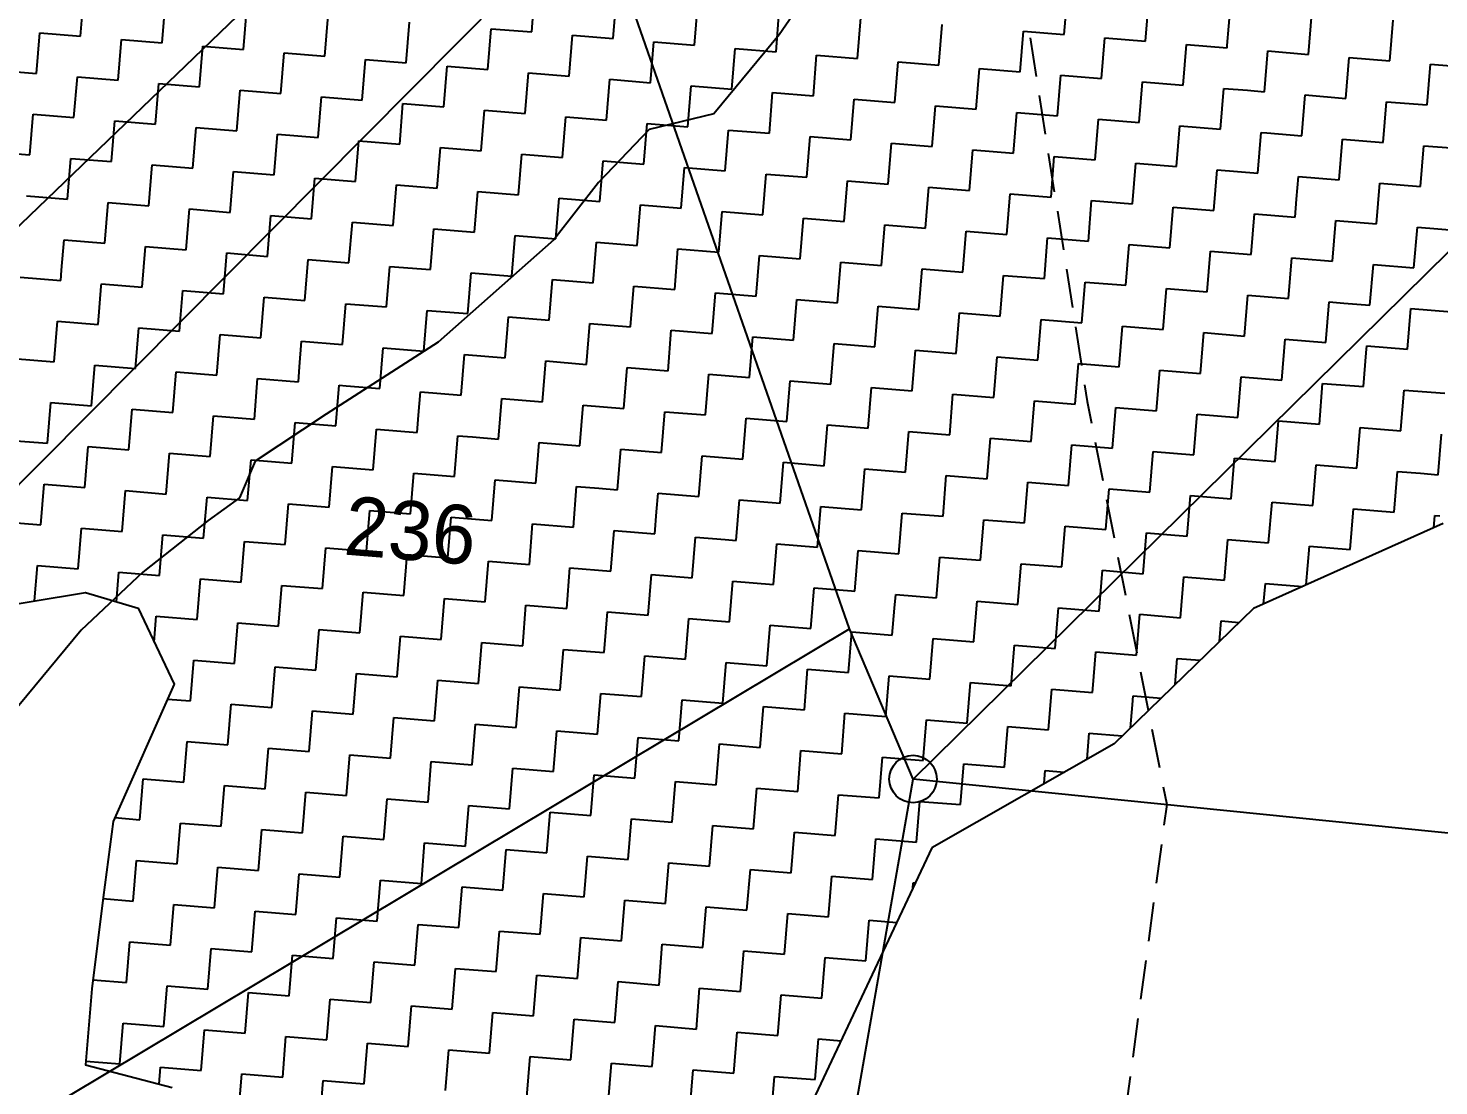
# Model space of a CAD drawing. Header units: metres. Extents: x 286589 to 288713, y 2001360 to 2004418.
# Drawn here: x 287845.1 to 288025.9, y 2002615.4 to 2002751 of the extents above; entities that cross this region are included whole.
import ezdxf
from ezdxf.enums import TextEntityAlignment as Align

# ---------------------------------------------------------------- set-up
doc = ezdxf.new("R2010")
doc.units = ezdxf.units.M
doc.header["$MEASUREMENT"] = 0
doc.linetypes.add('DASHED', pattern=[0.75, 0.5, -0.25])
for name, color, linetype in [('LINE_FOOTPATH', 1, 'DASHED'), ('LINE_WATER', 4, 'Continuous'), ('POLY_HATCH', 12, 'Continuous'), ('POLY_PARCEL', 6, 'Continuous'), ('TEXT_PARCEL', 7, 'Continuous')]:
    doc.layers.add(name, color=color, linetype=linetype)
doc.styles.add('TEXT_MAP', font='')
doc.styles.get('TEXT_MAP').set_extended_font_data('Kruti Dev 050')

msp = doc.modelspace()

# ---------------------------------------------------------------- linework, layer by layer
msp.add_lwpolyline([(287827.51, 2002709.91), (287900.74, 2002780.35)])
msp.add_circle((287958.48, 2002654.75), 3.04)
at = {"layer": 'LINE_FOOTPATH', "ltscale": 10, "flags": 128}
msp.add_lwpolyline([(287978.79, 2002854.1), (287970.45, 2002769.04), (287980.82, 2002703.12), (287991, 2002651.47), (287978.23, 2002556.48), (287968.54, 2002494.69), (287965, 2002457.01), (287938.85, 2002402.82), (287912.11, 2002351.36), (287903.06, 2002315.76), (287869.98, 2002208.33), (287864.28, 2002098.75), (287848.72, 2002052.82), (287876.29, 2002022.04), (287902.22, 2001993.47), (287936.74, 2001944.37), (287946.76, 2001929.76), (287969.04, 2001878.24), (287987.01, 2001835.3), (288004.09, 2001792.92), (288002.54, 2001724.35)], dxfattribs=at)
at = {"layer": 'LINE_WATER'}
for p, q in [((287946.55, 2002757.79), (287941.34, 2002750.12)), ((287941.34, 2002750.12), (287932.95, 2002740)), ((287932.95, 2002740), (287924.68, 2002737.98)), ((287924.68, 2002737.98), (287918.18, 2002731.22)), ((287918.18, 2002731.22), (287912.45, 2002723.85)), ((287912.45, 2002723.85), (287897.61, 2002710.76)), ((287897.61, 2002710.76), (287883.27, 2002701.5)), ((287883.27, 2002701.5), (287874.14, 2002695.49)), ((287874.14, 2002695.49), (287872.14, 2002690.8)), ((287872.14, 2002690.8), (287868.12, 2002687.88)), ((287868.12, 2002687.88), (287859.74, 2002681.28)), ((287859.74, 2002681.28), (287851.84, 2002673.82)), ((287851.84, 2002673.82), (287842.85, 2002662.95))]:
    msp.add_line(p, q, dxfattribs=at)
at = {"layer": 'POLY_HATCH', "linetype": 'Continuous'}
for p, q in [((287851.78, 2002749.96), (287852.21, 2002755.18)), ((287909.61, 2002750.5), (287910.03, 2002755.72)), ((287977.87, 2002750.19), (287978.29, 2002755.4)), ((287862.22, 2002749.11), (287862.64, 2002754.32)), ((287872.66, 2002748.26), (287873.08, 2002753.47)), ((287920.04, 2002749.65), (287920.47, 2002754.86)), ((287930.48, 2002748.8), (287930.91, 2002754.01)), ((287940.92, 2002747.94), (287941.34, 2002753.16)), ((287988.3, 2002749.34), (287988.73, 2002754.55)), ((287998.76, 2002748.78), (287999.17, 2002753.7)), ((287883.09, 2002747.41), (287883.52, 2002752.62)), ((287893.53, 2002746.55), (287893.95, 2002751.77)), ((287951.35, 2002747.09), (287951.78, 2002752.31)), ((287961.79, 2002746.24), (287962.21, 2002751.46)), ((288009.18, 2002747.63), (288009.6, 2002752.85)), ((288019.61, 2002746.78), (288020.04, 2002752)), ((287846.14, 2002745.16), (287846.56, 2002750.38)), ((287846.56, 2002750.38), (287851.78, 2002749.96)), ((287856.58, 2002744.31), (287857, 2002749.53)), ((287857, 2002749.53), (287862.22, 2002749.11)), ((287903.96, 2002745.7), (287904.39, 2002750.92)), ((287904.39, 2002750.92), (287909.61, 2002750.5)), ((287914.4, 2002744.85), (287914.83, 2002750.07)), ((287914.83, 2002750.07), (287920.04, 2002749.65)), ((287972.22, 2002745.39), (287972.65, 2002750.61)), ((287972.65, 2002750.61), (287977.87, 2002750.19)), ((287982.66, 2002744.54), (287983.09, 2002749.76)), ((287983.09, 2002749.76), (287988.3, 2002749.34)), ((287867.01, 2002743.46), (287867.44, 2002748.68)), ((287867.44, 2002748.68), (287872.66, 2002748.26)), ((287877.45, 2002742.61), (287877.87, 2002747.83)), ((287877.87, 2002747.83), (287883.09, 2002747.41)), ((287924.84, 2002744), (287925.26, 2002749.22)), ((287925.26, 2002749.22), (287930.48, 2002748.8)), ((287935.27, 2002743.15), (287935.7, 2002748.37)), ((287935.7, 2002748.37), (287940.92, 2002747.94)), ((287993.1, 2002743.69), (287993.52, 2002748.91)), ((287993.52, 2002748.91), (287998.74, 2002748.48)), ((287998.74, 2002748.48), (287998.76, 2002748.78)), ((288003.53, 2002742.84), (288003.96, 2002748.06)), ((288003.96, 2002748.06), (288009.18, 2002747.63)), ((287887.88, 2002741.76), (287888.31, 2002746.98)), ((287888.31, 2002746.98), (287893.53, 2002746.55)), ((287898.32, 2002740.91), (287898.75, 2002746.13)), ((287898.75, 2002746.13), (287903.96, 2002745.7)), ((287945.71, 2002742.3), (287946.13, 2002747.52)), ((287946.13, 2002747.52), (287951.35, 2002747.09)), ((287956.14, 2002741.45), (287956.57, 2002746.67)), ((287956.57, 2002746.67), (287961.79, 2002746.24)), ((288013.97, 2002741.99), (288014.39, 2002747.21)), ((288014.39, 2002747.21), (288019.61, 2002746.78)), ((288024.41, 2002741.14), (288024.83, 2002746.36)), ((288024.83, 2002746.36), (288030.05, 2002745.93)), ((287840.92, 2002745.59), (287846.14, 2002745.16)), ((287850.93, 2002739.52), (287851.36, 2002744.74)), ((287851.36, 2002744.74), (287856.58, 2002744.31)), ((287908.76, 2002740.06), (287909.18, 2002745.28)), ((287909.18, 2002745.28), (287914.4, 2002744.85)), ((287919.19, 2002739.21), (287919.62, 2002744.43)), ((287919.62, 2002744.43), (287924.84, 2002744)), ((287966.58, 2002740.6), (287967.01, 2002745.82)), ((287967.01, 2002745.82), (287972.22, 2002745.39)), ((287977.02, 2002739.75), (287977.44, 2002744.97)), ((287977.44, 2002744.97), (287982.66, 2002744.54)), ((287987.45, 2002738.9), (287987.88, 2002744.12)), ((287987.88, 2002744.12), (287993.1, 2002743.69)), ((287861.37, 2002738.67), (287861.79, 2002743.89)), ((287861.79, 2002743.89), (287867.01, 2002743.46)), ((287871.8, 2002737.82), (287872.23, 2002743.04)), ((287872.23, 2002743.04), (287877.45, 2002742.61)), ((287929.63, 2002738.36), (287930.05, 2002743.58)), ((287930.05, 2002743.58), (287935.27, 2002743.15)), ((287940.07, 2002737.51), (287940.49, 2002742.73)), ((287940.49, 2002742.73), (287945.71, 2002742.3)), ((287997.89, 2002738.05), (287998.32, 2002743.27)), ((287998.32, 2002743.27), (288001.37, 2002743.02)), ((288001.37, 2002743.02), (288003.53, 2002742.84)), ((288008.33, 2002737.2), (288008.75, 2002742.42)), ((288008.75, 2002742.42), (288013.97, 2002741.99)), ((287882.24, 2002736.97), (287882.67, 2002742.19)), ((287882.67, 2002742.19), (287887.88, 2002741.76)), ((287892.68, 2002736.12), (287893.1, 2002741.34)), ((287893.1, 2002741.34), (287898.32, 2002740.91)), ((287903.11, 2002735.27), (287903.54, 2002740.49)), ((287903.54, 2002740.49), (287908.76, 2002740.06)), ((287950.5, 2002736.66), (287950.93, 2002741.88)), ((287950.93, 2002741.88), (287956.14, 2002741.45)), ((287960.94, 2002735.81), (287961.36, 2002741.03)), ((287961.36, 2002741.03), (287966.58, 2002740.6)), ((288018.76, 2002736.35), (288019.19, 2002741.56)), ((288019.19, 2002741.56), (288024.41, 2002741.14)), ((287845.29, 2002734.73), (287845.71, 2002739.95)), ((287845.71, 2002739.95), (287850.93, 2002739.52)), ((287855.73, 2002733.88), (287856.15, 2002739.1)), ((287856.15, 2002739.1), (287861.37, 2002738.67)), ((287913.55, 2002734.42), (287913.97, 2002739.64)), ((287913.97, 2002739.64), (287919.19, 2002739.21)), ((287923.99, 2002733.57), (287924.41, 2002738.78)), ((287924.41, 2002738.78), (287929.63, 2002738.36)), ((287971.37, 2002734.96), (287971.8, 2002740.17)), ((287971.8, 2002740.17), (287977.02, 2002739.75)), ((287981.81, 2002734.11), (287982.24, 2002739.32)), ((287982.24, 2002739.32), (287987.45, 2002738.9)), ((287866.16, 2002733.03), (287866.59, 2002738.25)), ((287866.59, 2002738.25), (287871.8, 2002737.82)), ((287876.6, 2002732.18), (287877.02, 2002737.39)), ((287877.02, 2002737.39), (287882.24, 2002736.97)), ((287934.42, 2002732.72), (287934.85, 2002737.93)), ((287934.85, 2002737.93), (287940.07, 2002737.51)), ((287944.86, 2002731.87), (287945.28, 2002737.08)), ((287945.28, 2002737.08), (287950.5, 2002736.66)), ((287992.25, 2002733.26), (287992.67, 2002738.47)), ((287992.67, 2002738.47), (287997.89, 2002738.05)), ((288002.68, 2002732.4), (288003.11, 2002737.62)), ((288003.11, 2002737.62), (288003.83, 2002737.56)), ((288003.83, 2002737.56), (288008.33, 2002737.2)), ((287840.07, 2002735.15), (287845.29, 2002734.73)), ((287887.03, 2002731.33), (287887.46, 2002736.54)), ((287887.46, 2002736.54), (287892.68, 2002736.12)), ((287897.47, 2002730.48), (287897.9, 2002735.69)), ((287897.9, 2002735.69), (287903.11, 2002735.27)), ((287955.29, 2002731.01), (287955.72, 2002736.23)), ((287955.72, 2002736.23), (287960.94, 2002735.81)), ((287965.73, 2002730.16), (287966.16, 2002735.38)), ((287966.16, 2002735.38), (287971.37, 2002734.96)), ((288013.12, 2002731.55), (288013.54, 2002736.77)), ((288013.54, 2002736.77), (288018.76, 2002736.35)), ((288023.55, 2002730.7), (288023.98, 2002735.92)), ((288023.98, 2002735.92), (288029.2, 2002735.5)), ((287850.08, 2002729.09), (287850.51, 2002734.3)), ((287850.51, 2002734.3), (287855.73, 2002733.88)), ((287860.52, 2002728.23), (287860.94, 2002733.45)), ((287860.94, 2002733.45), (287866.16, 2002733.03)), ((287907.91, 2002729.62), (287908.33, 2002734.84)), ((287908.33, 2002734.84), (287913.55, 2002734.42)), ((287918.34, 2002728.77), (287918.77, 2002733.99)), ((287918.77, 2002733.99), (287923.99, 2002733.57)), ((287976.17, 2002729.31), (287976.59, 2002734.53)), ((287976.59, 2002734.53), (287981.81, 2002734.11)), ((287986.6, 2002728.46), (287987.03, 2002733.68)), ((287987.03, 2002733.68), (287992.25, 2002733.26)), ((287870.95, 2002727.38), (287871.38, 2002732.6)), ((287871.38, 2002732.6), (287876.6, 2002732.18)), ((287881.39, 2002726.53), (287881.82, 2002731.75)), ((287881.82, 2002731.75), (287887.03, 2002731.33)), ((287928.78, 2002727.92), (287929.2, 2002733.14)), ((287929.2, 2002733.14), (287934.42, 2002732.72)), ((287939.21, 2002727.07), (287939.64, 2002732.29)), ((287939.64, 2002732.29), (287944.86, 2002731.87)), ((287949.65, 2002726.22), (287950.08, 2002731.44)), ((287950.08, 2002731.44), (287955.29, 2002731.01)), ((287997.04, 2002727.61), (287997.46, 2002732.83)), ((287997.46, 2002732.83), (288002.68, 2002732.4)), ((288007.66, 2002729.09), (288007.9, 2002731.98)), ((288007.9, 2002731.98), (288013.12, 2002731.55)), ((287891.83, 2002725.68), (287892.25, 2002730.9)), ((287892.25, 2002730.9), (287897.47, 2002730.48)), ((287902.26, 2002724.83), (287902.69, 2002730.05)), ((287902.69, 2002730.05), (287907.91, 2002729.62)), ((287960.09, 2002725.37), (287960.51, 2002730.59)), ((287960.51, 2002730.59), (287965.73, 2002730.16)), ((287970.52, 2002724.52), (287970.95, 2002729.74)), ((287970.95, 2002729.74), (287976.17, 2002729.31)), ((288017.91, 2002725.91), (288018.34, 2002731.13)), ((288018.34, 2002731.13), (288023.55, 2002730.7)), ((287844.86, 2002729.51), (287850.08, 2002729.09)), ((287854.87, 2002723.44), (287855.3, 2002728.66)), ((287855.3, 2002728.66), (287860.52, 2002728.23)), ((287865.31, 2002722.59), (287865.74, 2002727.81)), ((287865.74, 2002727.81), (287870.95, 2002727.38)), ((287912.7, 2002723.98), (287913.12, 2002729.2)), ((287913.12, 2002729.2), (287918.34, 2002728.77)), ((287923.14, 2002723.13), (287923.56, 2002728.35)), ((287923.56, 2002728.35), (287928.78, 2002727.92)), ((287980.96, 2002723.67), (287981.38, 2002728.89)), ((287981.38, 2002728.89), (287986.6, 2002728.46)), ((287991.4, 2002722.82), (287991.82, 2002728.04)), ((287991.82, 2002728.04), (287997.04, 2002727.61)), ((288007.48, 2002726.76), (288007.66, 2002729.09)), ((287875.75, 2002721.74), (287876.17, 2002726.96)), ((287876.17, 2002726.96), (287881.39, 2002726.53)), ((287886.18, 2002720.89), (287886.61, 2002726.11)), ((287886.61, 2002726.11), (287891.83, 2002725.68)), ((287933.57, 2002722.28), (287934, 2002727.5)), ((287934, 2002727.5), (287939.21, 2002727.07)), ((287944.01, 2002721.43), (287944.43, 2002726.65)), ((287944.43, 2002726.65), (287949.65, 2002726.22)), ((288001.83, 2002721.97), (288002.26, 2002727.19)), ((288002.26, 2002727.19), (288007.48, 2002726.76)), ((288012.27, 2002721.12), (288012.69, 2002726.34)), ((288012.69, 2002726.34), (288017.91, 2002725.91)), ((287896.62, 2002720.04), (287897.04, 2002725.26)), ((287897.04, 2002725.26), (287902.26, 2002724.83)), ((287907.06, 2002719.19), (287907.48, 2002724.41)), ((287907.48, 2002724.41), (287912.7, 2002723.98)), ((287954.44, 2002720.58), (287954.87, 2002725.8)), ((287954.87, 2002725.8), (287960.09, 2002725.37)), ((287964.88, 2002719.73), (287965.31, 2002724.95)), ((287965.31, 2002724.95), (287970.52, 2002724.52)), ((288022.7, 2002720.27), (288023.13, 2002725.49)), ((288023.13, 2002725.49), (288028.35, 2002725.06)), ((287849.34, 2002719.97), (287849.66, 2002723.87)), ((287849.66, 2002723.87), (287854.87, 2002723.44)), ((287859.67, 2002717.8), (287860.09, 2002723.02)), ((287860.09, 2002723.02), (287865.31, 2002722.59)), ((287917.49, 2002718.34), (287917.92, 2002723.56)), ((287917.92, 2002723.56), (287923.14, 2002723.13)), ((287927.93, 2002717.49), (287928.35, 2002722.71)), ((287928.35, 2002722.71), (287933.57, 2002722.28)), ((287975.32, 2002718.88), (287975.74, 2002724.1)), ((287975.74, 2002724.1), (287980.96, 2002723.67)), ((287985.75, 2002718.03), (287986.18, 2002723.24)), ((287986.18, 2002723.24), (287991.4, 2002722.82)), ((287996.19, 2002717.18), (287996.61, 2002722.39)), ((287996.61, 2002722.39), (288001.83, 2002721.97)), ((287870.1, 2002716.95), (287870.53, 2002722.17)), ((287870.53, 2002722.17), (287875.75, 2002721.74)), ((287880.54, 2002716.1), (287880.96, 2002721.32)), ((287880.96, 2002721.32), (287886.18, 2002720.89)), ((287938.36, 2002716.64), (287938.79, 2002721.85)), ((287938.79, 2002721.85), (287944.01, 2002721.43)), ((287948.8, 2002715.79), (287949.23, 2002721)), ((287949.23, 2002721), (287954.44, 2002720.58)), ((288006.62, 2002716.33), (288007.05, 2002721.54)), ((288007.05, 2002721.54), (288011.23, 2002721.2)), ((288011.23, 2002721.2), (288012.27, 2002721.12)), ((288017.06, 2002715.47), (288017.49, 2002720.69)), ((288017.49, 2002720.69), (288022.7, 2002720.27)), ((287844.01, 2002719.07), (287849.23, 2002718.65)), ((287849.23, 2002718.65), (287849.34, 2002719.97)), ((287890.98, 2002715.25), (287891.4, 2002720.46)), ((287891.4, 2002720.46), (287896.62, 2002720.04)), ((287901.41, 2002714.4), (287901.84, 2002719.61)), ((287901.84, 2002719.61), (287907.06, 2002719.19)), ((287911.85, 2002713.54), (287912.27, 2002718.76)), ((287912.27, 2002718.76), (287917.49, 2002718.34)), ((287959.24, 2002714.94), (287959.66, 2002720.15)), ((287959.66, 2002720.15), (287964.88, 2002719.73)), ((287969.67, 2002714.08), (287970.1, 2002719.3)), ((287970.1, 2002719.3), (287975.32, 2002718.88)), ((287854.02, 2002713.01), (287854.42, 2002717.91)), ((287854.42, 2002717.91), (287854.45, 2002718.22)), ((287854.45, 2002718.22), (287859.67, 2002717.8)), ((287864.59, 2002713.78), (287864.89, 2002717.37)), ((287864.89, 2002717.37), (287870.1, 2002716.95)), ((287922.28, 2002712.69), (287922.71, 2002717.91)), ((287922.71, 2002717.91), (287927.93, 2002717.49)), ((287932.72, 2002711.84), (287933.15, 2002717.06)), ((287933.15, 2002717.06), (287938.36, 2002716.64)), ((287980.11, 2002713.23), (287980.53, 2002718.45)), ((287980.53, 2002718.45), (287985.75, 2002718.03)), ((287990.54, 2002712.38), (287990.97, 2002717.6)), ((287990.97, 2002717.6), (287996.19, 2002717.18)), ((287874.9, 2002711.3), (287875.32, 2002716.52)), ((287875.32, 2002716.52), (287880.54, 2002716.1)), ((287885.33, 2002710.45), (287885.76, 2002715.67)), ((287885.76, 2002715.67), (287890.98, 2002715.25)), ((287943.16, 2002710.99), (287943.58, 2002716.21)), ((287943.58, 2002716.21), (287948.8, 2002715.79)), ((287953.59, 2002710.14), (287954.02, 2002715.36)), ((287954.02, 2002715.36), (287959.24, 2002714.94)), ((288000.98, 2002711.53), (288001.41, 2002716.75)), ((288001.41, 2002716.75), (288006.62, 2002716.33)), ((288011.42, 2002710.68), (288011.84, 2002715.9)), ((288011.84, 2002715.9), (288013.69, 2002715.75)), ((288013.69, 2002715.75), (288017.06, 2002715.47)), ((287848.38, 2002708.21), (287848.81, 2002713.43)), ((287848.81, 2002713.43), (287854.02, 2002713.01)), ((287864.46, 2002712.15), (287864.59, 2002713.78)), ((287895.77, 2002709.6), (287896.19, 2002714.82)), ((287896.19, 2002714.82), (287901.41, 2002714.4)), ((287906.2, 2002708.75), (287906.63, 2002713.97)), ((287906.63, 2002713.97), (287911.85, 2002713.54)), ((287964.03, 2002709.29), (287964.45, 2002714.51)), ((287964.45, 2002714.51), (287969.67, 2002714.08)), ((287974.47, 2002708.44), (287974.89, 2002713.66)), ((287974.89, 2002713.66), (287980.11, 2002713.23)), ((288021.85, 2002709.83), (288022.28, 2002715.05)), ((288022.28, 2002715.05), (288027.5, 2002714.62)), ((287858.82, 2002707.36), (287859.24, 2002712.58)), ((287859.24, 2002712.58), (287864.46, 2002712.15)), ((287869.25, 2002706.51), (287869.68, 2002711.71)), ((287869.68, 2002711.73), (287874.9, 2002711.3)), ((287869.68, 2002711.71), (287869.68, 2002711.73)), ((287916.64, 2002707.9), (287917.07, 2002713.12)), ((287917.07, 2002713.12), (287922.28, 2002712.69)), ((287927.08, 2002707.05), (287927.5, 2002712.27)), ((287927.5, 2002712.27), (287932.72, 2002711.84)), ((287984.9, 2002707.59), (287985.33, 2002712.81)), ((287985.33, 2002712.81), (287990.54, 2002712.38)), ((287995.34, 2002706.74), (287995.76, 2002711.96)), ((287995.76, 2002711.96), (288000.98, 2002711.53)), ((287879.85, 2002707.59), (287880.11, 2002710.88)), ((287880.11, 2002710.88), (287885.33, 2002710.45)), ((287890.13, 2002704.81), (287890.55, 2002710.03)), ((287890.55, 2002710.03), (287895.77, 2002709.6)), ((287937.51, 2002706.2), (287937.94, 2002711.42)), ((287937.94, 2002711.42), (287943.16, 2002710.99)), ((287947.95, 2002705.35), (287948.37, 2002710.57)), ((287948.37, 2002710.57), (287953.59, 2002710.14)), ((287958.39, 2002704.5), (287958.81, 2002709.72)), ((287958.81, 2002709.72), (287964.03, 2002709.29)), ((288005.77, 2002705.89), (288006.2, 2002711.11)), ((288006.2, 2002711.11), (288011.42, 2002710.68)), ((288016.57, 2002709.39), (288016.64, 2002710.26)), ((288016.64, 2002710.26), (288021.85, 2002709.83)), ((287843.16, 2002708.64), (287848.38, 2002708.21)), ((287900.56, 2002703.96), (287900.99, 2002709.18)), ((287900.99, 2002709.18), (287906.2, 2002708.75)), ((287911, 2002703.11), (287911.42, 2002708.33)), ((287911.42, 2002708.33), (287916.64, 2002707.9)), ((287968.82, 2002703.65), (287969.25, 2002708.87)), ((287969.25, 2002708.87), (287974.47, 2002708.44)), ((287979.26, 2002702.8), (287979.68, 2002708.02)), ((287979.68, 2002708.02), (287984.9, 2002707.59)), ((288016.21, 2002705.04), (288016.57, 2002709.39)), ((287853.17, 2002702.57), (287853.6, 2002707.79)), ((287853.6, 2002707.79), (287858.82, 2002707.36)), ((287863.61, 2002701.72), (287864.03, 2002706.94)), ((287864.03, 2002706.94), (287869.25, 2002706.51)), ((287874.05, 2002700.87), (287874.47, 2002706.09)), ((287874.47, 2002706.09), (287879.69, 2002705.66)), ((287879.69, 2002705.66), (287879.85, 2002707.59)), ((287921.43, 2002702.26), (287921.86, 2002707.48)), ((287921.86, 2002707.48), (287927.08, 2002707.05)), ((287931.87, 2002701.41), (287932.3, 2002706.63)), ((287932.3, 2002706.63), (287937.51, 2002706.2)), ((287989.69, 2002701.95), (287990.12, 2002707.16)), ((287990.12, 2002707.16), (287995.34, 2002706.74)), ((288000.13, 2002701.1), (288000.56, 2002706.31)), ((288000.56, 2002706.31), (288005.77, 2002705.89)), ((287884.48, 2002700.02), (287884.91, 2002705.24)), ((287884.91, 2002705.24), (287885.82, 2002705.16)), ((287885.82, 2002705.16), (287890.13, 2002704.81)), ((287895.1, 2002701.39), (287895.34, 2002704.38)), ((287895.34, 2002704.38), (287900.56, 2002703.96)), ((287942.31, 2002700.56), (287942.73, 2002705.77)), ((287942.73, 2002705.77), (287947.95, 2002705.35)), ((287952.74, 2002699.71), (287953.17, 2002704.92)), ((287953.17, 2002704.92), (287958.39, 2002704.5)), ((288010.57, 2002700.25), (288010.99, 2002705.46)), ((288010.99, 2002705.46), (288016.21, 2002705.04)), ((288021.02, 2002699.55), (288021.43, 2002704.61)), ((288021.43, 2002704.61), (288026.65, 2002704.19)), ((287847.53, 2002697.78), (287847.96, 2002702.99)), ((287847.96, 2002702.99), (287853.17, 2002702.57)), ((287905.35, 2002698.32), (287905.78, 2002703.53)), ((287905.78, 2002703.53), (287911, 2002703.11)), ((287915.79, 2002697.47), (287916.22, 2002702.68)), ((287916.22, 2002702.68), (287921.43, 2002702.26)), ((287963.18, 2002698.86), (287963.6, 2002704.07)), ((287963.6, 2002704.07), (287968.82, 2002703.65)), ((287973.61, 2002698), (287974.04, 2002703.22)), ((287974.04, 2002703.22), (287979.26, 2002702.8)), ((287857.97, 2002696.93), (287858.39, 2002702.14)), ((287858.39, 2002702.14), (287863.61, 2002701.72)), ((287868.4, 2002696.08), (287868.83, 2002701.29)), ((287868.83, 2002701.29), (287874.05, 2002700.87)), ((287894.92, 2002699.17), (287895.1, 2002701.39)), ((287926.23, 2002696.61), (287926.65, 2002701.83)), ((287926.65, 2002701.83), (287931.87, 2002701.41)), ((287936.66, 2002695.76), (287937.09, 2002700.98)), ((287937.09, 2002700.98), (287942.31, 2002700.56)), ((287984.05, 2002697.15), (287984.48, 2002702.37)), ((287984.48, 2002702.37), (287989.69, 2002701.95)), ((287994.49, 2002696.3), (287994.91, 2002701.52)), ((287994.91, 2002701.52), (288000.13, 2002701.1)), ((288004.92, 2002695.45), (288005.35, 2002700.67)), ((288005.35, 2002700.67), (288010.57, 2002700.25)), ((287878.84, 2002695.22), (287879.26, 2002700.44)), ((287879.26, 2002700.44), (287884.48, 2002700.02)), ((287889.27, 2002694.37), (287889.7, 2002699.59)), ((287889.7, 2002699.59), (287894.92, 2002699.17)), ((287947.1, 2002694.91), (287947.52, 2002700.13)), ((287947.52, 2002700.13), (287952.74, 2002699.71)), ((287957.53, 2002694.06), (287957.96, 2002699.28)), ((287957.96, 2002699.28), (287963.18, 2002698.86)), ((288015.36, 2002694.6), (288015.78, 2002699.82)), ((288015.78, 2002699.82), (288021, 2002699.39)), ((288021, 2002699.39), (288021.02, 2002699.55)), ((288025.8, 2002693.75), (288026.22, 2002698.97)), ((287842.31, 2002698.2), (287847.53, 2002697.78)), ((287852.32, 2002692.13), (287852.75, 2002697.35)), ((287852.75, 2002697.35), (287857.97, 2002696.93)), ((287899.71, 2002693.52), (287900.14, 2002698.74)), ((287900.14, 2002698.74), (287902.01, 2002698.59)), ((287902.01, 2002698.59), (287905.35, 2002698.32)), ((287910.35, 2002695.2), (287910.57, 2002697.89)), ((287910.57, 2002697.89), (287915.79, 2002697.47)), ((287920.58, 2002691.82), (287921.01, 2002697.04)), ((287921.01, 2002697.04), (287926.23, 2002696.61)), ((287967.97, 2002693.21), (287968.4, 2002698.43)), ((287968.4, 2002698.43), (287973.61, 2002698)), ((287978.41, 2002692.36), (287978.83, 2002697.58)), ((287978.83, 2002697.58), (287984.05, 2002697.15)), ((287862.76, 2002691.28), (287863.18, 2002696.5)), ((287863.18, 2002696.5), (287868.4, 2002696.08)), ((287873.19, 2002690.43), (287873.62, 2002695.65)), ((287873.62, 2002695.65), (287878.84, 2002695.22)), ((287931.02, 2002690.97), (287931.44, 2002696.19)), ((287931.44, 2002696.19), (287936.66, 2002695.76)), ((287941.46, 2002690.12), (287941.88, 2002695.34)), ((287941.88, 2002695.34), (287947.1, 2002694.91)), ((287988.84, 2002691.51), (287989.27, 2002696.73)), ((287989.27, 2002696.73), (287994.49, 2002696.3)), ((287999.28, 2002690.66), (287999.71, 2002695.88)), ((287999.71, 2002695.88), (288004.92, 2002695.45)), ((287883.63, 2002689.58), (287884.06, 2002694.8)), ((287884.06, 2002694.8), (287889.27, 2002694.37)), ((287894.07, 2002688.73), (287894.49, 2002693.95)), ((287894.49, 2002693.95), (287899.71, 2002693.52)), ((287910.15, 2002692.67), (287910.35, 2002695.2)), ((287951.89, 2002689.27), (287952.32, 2002694.49)), ((287952.32, 2002694.49), (287957.53, 2002694.06)), ((287962.33, 2002688.42), (287962.75, 2002693.64)), ((287962.75, 2002693.64), (287967.97, 2002693.21)), ((288009.72, 2002689.81), (288010.14, 2002695.03)), ((288010.14, 2002695.03), (288015.36, 2002694.6)), ((288020.15, 2002688.96), (288020.58, 2002694.18)), ((288020.58, 2002694.18), (288023.55, 2002693.93)), ((288023.55, 2002693.93), (288025.8, 2002693.75)), ((287846.68, 2002687.34), (287847.1, 2002692.56)), ((287847.1, 2002692.56), (287852.32, 2002692.13)), ((287857.12, 2002686.49), (287857.54, 2002691.71)), ((287857.54, 2002691.71), (287862.76, 2002691.28)), ((287904.5, 2002687.88), (287904.93, 2002693.1)), ((287904.93, 2002693.1), (287910.15, 2002692.67)), ((287914.94, 2002687.03), (287915.36, 2002692.25)), ((287915.36, 2002692.25), (287918.2, 2002692.02)), ((287918.2, 2002692.02), (287920.58, 2002691.82)), ((287972.76, 2002687.57), (287973.19, 2002692.79)), ((287973.19, 2002692.79), (287978.41, 2002692.36)), ((287983.2, 2002686.72), (287983.63, 2002691.94)), ((287983.63, 2002691.94), (287988.84, 2002691.51)), ((287867.55, 2002685.64), (287867.98, 2002690.86)), ((287867.98, 2002690.86), (287873.19, 2002690.43)), ((287877.99, 2002684.79), (287878.41, 2002690.01)), ((287878.41, 2002690.01), (287883.63, 2002689.58)), ((287925.61, 2002689.01), (287925.8, 2002691.4)), ((287925.8, 2002691.4), (287931.02, 2002690.97)), ((287935.81, 2002685.33), (287936.24, 2002690.55)), ((287936.24, 2002690.55), (287941.46, 2002690.12)), ((287993.64, 2002685.87), (287994.06, 2002691.09)), ((287994.06, 2002691.09), (287999.28, 2002690.66)), ((288004.07, 2002685.02), (288004.5, 2002690.23)), ((288004.5, 2002690.23), (288009.72, 2002689.81)), ((287888.42, 2002683.94), (287888.85, 2002689.16)), ((287888.85, 2002689.16), (287894.07, 2002688.73)), ((287898.86, 2002683.09), (287899.29, 2002688.31)), ((287899.29, 2002688.31), (287904.5, 2002687.88)), ((287925.38, 2002686.18), (287925.61, 2002689.01)), ((287946.25, 2002684.48), (287946.67, 2002689.7)), ((287946.67, 2002689.7), (287951.89, 2002689.27)), ((287956.68, 2002683.63), (287957.11, 2002688.84)), ((287957.11, 2002688.84), (287962.33, 2002688.42)), ((287967.12, 2002682.78), (287967.55, 2002687.99)), ((287967.55, 2002687.99), (287972.76, 2002687.57)), ((288014.51, 2002684.17), (288014.93, 2002689.38)), ((288014.93, 2002689.38), (288020.15, 2002688.96)), ((288025.24, 2002686.95), (288025.37, 2002688.53)), ((288025.37, 2002688.53), (288026.02, 2002688.48)), ((287841.46, 2002687.77), (287846.68, 2002687.34)), ((287851.47, 2002681.7), (287851.9, 2002686.92)), ((287851.9, 2002686.92), (287857.12, 2002686.49)), ((287909.3, 2002682.24), (287909.72, 2002687.45)), ((287909.72, 2002687.45), (287914.94, 2002687.03)), ((287919.73, 2002681.39), (287920.16, 2002686.6)), ((287920.16, 2002686.6), (287925.38, 2002686.18)), ((287977.56, 2002681.93), (287977.98, 2002687.14)), ((287977.98, 2002687.14), (287983.2, 2002686.72)), ((287987.99, 2002681.07), (287988.42, 2002686.29)), ((287988.42, 2002686.29), (287993.64, 2002685.87)), ((287861.91, 2002680.85), (287862.33, 2002686.06)), ((287862.33, 2002686.06), (287867.55, 2002685.64)), ((287872.34, 2002680), (287872.77, 2002685.21)), ((287872.77, 2002685.21), (287877.99, 2002684.79)), ((287930.17, 2002680.54), (287930.59, 2002685.75)), ((287930.59, 2002685.75), (287934.39, 2002685.44)), ((287934.39, 2002685.44), (287935.81, 2002685.33)), ((287940.86, 2002682.82), (287941.03, 2002684.9)), ((287941.03, 2002684.9), (287946.25, 2002684.48)), ((287998.43, 2002680.22), (287998.85, 2002685.44)), ((287998.85, 2002685.44), (288004.07, 2002685.02)), ((288008.89, 2002679.62), (288009.29, 2002684.59)), ((288009.29, 2002684.59), (288014.51, 2002684.17)), ((287882.78, 2002679.15), (287883.21, 2002684.36)), ((287883.21, 2002684.36), (287888.42, 2002683.94)), ((287893.22, 2002678.29), (287893.64, 2002683.51)), ((287893.64, 2002683.51), (287898.86, 2002683.09)), ((287903.65, 2002677.44), (287904.08, 2002682.66)), ((287904.08, 2002682.66), (287909.3, 2002682.24)), ((287940.6, 2002679.68), (287940.86, 2002682.82)), ((287951.04, 2002678.83), (287951.47, 2002684.05)), ((287951.47, 2002684.05), (287956.68, 2002683.63)), ((287961.48, 2002677.98), (287961.9, 2002683.2)), ((287961.9, 2002683.2), (287967.12, 2002682.78)), ((287845.88, 2002677.58), (287846.25, 2002682.12)), ((287846.25, 2002682.12), (287851.47, 2002681.7)), ((287856.38, 2002677.47), (287856.69, 2002681.27)), ((287856.69, 2002681.27), (287861.91, 2002680.85)), ((287914.09, 2002676.59), (287914.51, 2002681.81)), ((287914.51, 2002681.81), (287919.73, 2002681.39)), ((287924.53, 2002675.74), (287924.95, 2002680.96)), ((287924.95, 2002680.96), (287930.17, 2002680.54)), ((287971.91, 2002677.13), (287972.34, 2002682.35)), ((287972.34, 2002682.35), (287977.56, 2002681.93)), ((287982.35, 2002676.28), (287982.77, 2002681.5)), ((287982.77, 2002681.5), (287987.99, 2002681.07)), ((287866.7, 2002675.2), (287867.13, 2002680.42)), ((287867.13, 2002680.42), (287872.34, 2002680)), ((287877.14, 2002674.35), (287877.56, 2002679.57)), ((287877.56, 2002679.57), (287882.78, 2002679.15)), ((287934.96, 2002674.89), (287935.39, 2002680.11)), ((287935.39, 2002680.11), (287940.6, 2002679.68)), ((287945.4, 2002674.04), (287945.82, 2002679.26)), ((287945.82, 2002679.26), (287950.58, 2002678.87)), ((287992.79, 2002675.43), (287993.21, 2002680.65)), ((287993.21, 2002680.65), (287998.43, 2002680.22)), ((288003.43, 2002677.18), (288003.65, 2002679.8)), ((288003.65, 2002679.8), (288008.41, 2002679.41)), ((287887.57, 2002673.5), (287888, 2002678.72)), ((287888, 2002678.72), (287893.22, 2002678.29)), ((287898.01, 2002672.65), (287898.43, 2002677.87)), ((287898.43, 2002677.87), (287903.65, 2002677.44)), ((287950.58, 2002678.87), (287951.04, 2002678.83)), ((287956.11, 2002676.63), (287956.26, 2002678.41)), ((287956.26, 2002678.41), (287961.48, 2002677.98)), ((287966.28, 2002672.5), (287966.7, 2002677.56)), ((287966.7, 2002677.56), (287971.91, 2002677.13)), ((287861.21, 2002672.29), (287861.48, 2002675.63)), ((287861.48, 2002675.63), (287866.7, 2002675.2)), ((287908.45, 2002671.8), (287908.87, 2002677.02)), ((287908.87, 2002677.02), (287914.09, 2002676.59)), ((287918.88, 2002670.95), (287919.31, 2002676.17)), ((287919.31, 2002676.17), (287924.53, 2002675.74)), ((287955.83, 2002673.19), (287956.11, 2002676.63)), ((287976.71, 2002671.49), (287977.13, 2002676.71)), ((287977.13, 2002676.71), (287982.35, 2002676.28)), ((287987.14, 2002670.64), (287987.57, 2002675.86)), ((287987.57, 2002675.86), (287992.79, 2002675.43)), ((287871.49, 2002669.56), (287871.92, 2002674.78)), ((287871.92, 2002674.78), (287877.14, 2002674.35)), ((287881.93, 2002668.71), (287882.36, 2002673.93)), ((287882.36, 2002673.93), (287887.57, 2002673.5)), ((287929.32, 2002670.1), (287929.74, 2002675.32)), ((287929.74, 2002675.32), (287934.96, 2002674.89)), ((287939.75, 2002669.25), (287940.18, 2002674.47)), ((287940.18, 2002674.47), (287945.4, 2002674.04)), ((287950.19, 2002668.4), (287950.62, 2002673.62)), ((287950.62, 2002673.62), (287955.83, 2002673.19)), ((287997.79, 2002672.39), (287998, 2002675.01)), ((287998, 2002675.01), (288000.29, 2002674.82)), ((287892.37, 2002667.86), (287892.79, 2002673.08)), ((287892.79, 2002673.08), (287898.01, 2002672.65)), ((287902.8, 2002667.01), (287903.23, 2002672.23)), ((287903.23, 2002672.23), (287908.45, 2002671.8)), ((287960.63, 2002667.55), (287961.05, 2002672.76)), ((287961.05, 2002672.76), (287966.27, 2002672.34)), ((287966.27, 2002672.34), (287966.28, 2002672.5)), ((287971.37, 2002670.43), (287971.49, 2002671.91)), ((287971.49, 2002671.91), (287976.71, 2002671.49)), ((287865.85, 2002664.77), (287866.28, 2002669.98)), ((287866.28, 2002669.98), (287871.49, 2002669.56)), ((287913.24, 2002666.16), (287913.66, 2002671.37)), ((287913.66, 2002671.37), (287918.88, 2002670.95)), ((287923.67, 2002665.31), (287924.1, 2002670.52)), ((287924.1, 2002670.52), (287929.32, 2002670.1)), ((287971.06, 2002666.7), (287971.37, 2002670.43)), ((287981.54, 2002666.31), (287981.92, 2002671.06)), ((287981.92, 2002671.06), (287987.14, 2002670.64)), ((287992.09, 2002666.86), (287992.36, 2002670.21)), ((287992.36, 2002670.21), (287995.3, 2002669.97)), ((287876.29, 2002663.92), (287876.71, 2002669.13)), ((287876.71, 2002669.13), (287881.93, 2002668.71)), ((287886.72, 2002663.07), (287887.15, 2002668.28)), ((287887.15, 2002668.28), (287892.37, 2002667.86)), ((287934.11, 2002664.46), (287934.54, 2002669.67)), ((287934.54, 2002669.67), (287939.75, 2002669.25)), ((287944.55, 2002663.6), (287944.97, 2002668.82)), ((287944.97, 2002668.82), (287950.19, 2002668.4)), ((287897.16, 2002662.21), (287897.58, 2002667.43)), ((287897.58, 2002667.43), (287902.8, 2002667.01)), ((287907.59, 2002661.36), (287908.02, 2002666.58)), ((287908.02, 2002666.58), (287913.24, 2002666.16)), ((287954.98, 2002662.75), (287955.41, 2002667.97)), ((287955.41, 2002667.97), (287960.63, 2002667.55)), ((287965.42, 2002661.9), (287965.84, 2002667.12)), ((287965.84, 2002667.12), (287971.06, 2002666.7)), ((287981.5, 2002665.85), (287981.54, 2002666.31)), ((287862.93, 2002665), (287865.85, 2002664.77)), ((287918.03, 2002660.51), (287918.46, 2002665.73)), ((287918.46, 2002665.73), (287923.67, 2002665.31)), ((287928.47, 2002659.66), (287928.89, 2002664.88)), ((287928.89, 2002664.88), (287934.11, 2002664.46)), ((287975.86, 2002661.05), (287976.28, 2002666.27)), ((287976.28, 2002666.27), (287981.5, 2002665.85)), ((287986.62, 2002664.24), (287986.72, 2002665.42)), ((287986.72, 2002665.42), (287990.3, 2002665.13)), ((287870.64, 2002659.12), (287871.07, 2002664.34)), ((287871.07, 2002664.34), (287876.29, 2002663.92)), ((287881.08, 2002658.27), (287881.5, 2002663.49)), ((287881.5, 2002663.49), (287886.72, 2002663.07)), ((287938.9, 2002658.81), (287939.33, 2002664.03)), ((287939.33, 2002664.03), (287944.55, 2002663.6)), ((287949.34, 2002657.96), (287949.76, 2002663.18)), ((287949.76, 2002663.18), (287954.98, 2002662.75)), ((287986.38, 2002661.32), (287986.62, 2002664.24)), ((287891.52, 2002657.42), (287891.94, 2002662.64)), ((287891.94, 2002662.64), (287897.16, 2002662.21)), ((287901.95, 2002656.57), (287902.38, 2002661.79)), ((287902.38, 2002661.79), (287907.59, 2002661.36)), ((287912.39, 2002655.72), (287912.81, 2002660.94)), ((287912.81, 2002660.94), (287918.03, 2002660.51)), ((287959.78, 2002657.11), (287960.2, 2002662.33)), ((287960.2, 2002662.33), (287965.42, 2002661.9)), ((287970.21, 2002656.26), (287970.64, 2002661.48)), ((287970.64, 2002661.48), (287975.86, 2002661.05)), ((287865, 2002654.33), (287865.42, 2002659.55)), ((287865.42, 2002659.55), (287870.64, 2002659.12)), ((287922.82, 2002654.87), (287923.25, 2002660.09)), ((287923.25, 2002660.09), (287928.47, 2002659.66)), ((287933.26, 2002654.02), (287933.69, 2002659.24)), ((287933.69, 2002659.24), (287938.9, 2002658.81)), ((287980.8, 2002657.3), (287981.07, 2002660.63)), ((287981.07, 2002660.63), (287985.31, 2002660.28)), ((287875.44, 2002653.48), (287875.86, 2002658.7)), ((287875.86, 2002658.7), (287881.08, 2002658.27)), ((287885.87, 2002652.63), (287886.3, 2002657.85)), ((287886.3, 2002657.85), (287891.52, 2002657.42)), ((287943.7, 2002653.17), (287944.12, 2002658.39)), ((287944.12, 2002658.39), (287949.34, 2002657.96)), ((287954.13, 2002652.32), (287954.56, 2002657.54)), ((287954.56, 2002657.54), (287959.78, 2002657.11)), ((287896.31, 2002651.78), (287896.73, 2002657)), ((287896.73, 2002657), (287901.95, 2002656.57)), ((287906.74, 2002650.93), (287907.17, 2002656.15)), ((287907.17, 2002656.15), (287912.39, 2002655.72)), ((287964.57, 2002651.47), (287964.99, 2002656.69)), ((287964.99, 2002656.69), (287970.21, 2002656.26)), ((287975.29, 2002654.16), (287975.43, 2002655.83)), ((287975.43, 2002655.83), (287977.89, 2002655.63)), ((287859.36, 2002649.54), (287859.78, 2002654.76)), ((287859.78, 2002654.76), (287865, 2002654.33)), ((287869.79, 2002648.69), (287870.22, 2002653.91)), ((287870.22, 2002653.91), (287875.44, 2002653.48)), ((287917.18, 2002650.08), (287917.61, 2002655.3)), ((287917.61, 2002655.3), (287922.82, 2002654.87)), ((287927.62, 2002649.23), (287928.04, 2002654.44)), ((287928.04, 2002654.44), (287933.26, 2002654.02)), ((287880.23, 2002647.84), (287880.65, 2002653.05)), ((287880.65, 2002653.05), (287885.87, 2002652.63)), ((287890.66, 2002646.99), (287891.09, 2002652.2)), ((287891.09, 2002652.2), (287896.31, 2002651.78)), ((287938.05, 2002648.38), (287938.48, 2002653.59)), ((287938.48, 2002653.59), (287943.7, 2002653.17)), ((287948.49, 2002647.53), (287948.91, 2002652.74)), ((287948.91, 2002652.74), (287954.13, 2002652.32)), ((287958.93, 2002646.67), (287959.35, 2002651.89)), ((287959.35, 2002651.89), (287964.57, 2002651.47)), ((287901.1, 2002646.14), (287901.53, 2002651.35)), ((287901.53, 2002651.35), (287906.74, 2002650.93)), ((287911.54, 2002645.28), (287911.96, 2002650.5)), ((287911.96, 2002650.5), (287917.18, 2002650.08)), ((287969.78, 2002651.01), (287969.79, 2002651.04)), ((287969.79, 2002651.04), (287969.83, 2002651.04)), ((287856.15, 2002649.8), (287859.36, 2002649.54)), ((287864.15, 2002643.89), (287864.57, 2002649.11)), ((287864.57, 2002649.11), (287869.79, 2002648.69)), ((287874.58, 2002643.04), (287875.01, 2002648.26)), ((287875.01, 2002648.26), (287880.23, 2002647.84)), ((287921.97, 2002644.43), (287922.4, 2002649.65)), ((287922.4, 2002649.65), (287927.62, 2002649.23)), ((287932.41, 2002643.58), (287932.83, 2002648.8)), ((287932.83, 2002648.8), (287938.05, 2002648.38)), ((287885.02, 2002642.19), (287885.45, 2002647.41)), ((287885.45, 2002647.41), (287890.66, 2002646.99)), ((287895.46, 2002641.34), (287895.88, 2002646.56)), ((287895.88, 2002646.56), (287901.1, 2002646.14)), ((287942.85, 2002642.73), (287943.27, 2002647.95)), ((287943.27, 2002647.95), (287948.49, 2002647.53)), ((287953.28, 2002641.88), (287953.71, 2002647.1)), ((287953.71, 2002647.1), (287958.93, 2002646.67)), ((287905.89, 2002640.49), (287906.32, 2002645.71)), ((287906.32, 2002645.71), (287911.54, 2002645.28)), ((287916.33, 2002639.64), (287916.75, 2002644.86)), ((287916.75, 2002644.86), (287921.97, 2002644.43)), ((287858.51, 2002639.1), (287858.93, 2002644.32)), ((287858.93, 2002644.32), (287864.15, 2002643.89)), ((287868.94, 2002638.25), (287869.37, 2002643.47)), ((287869.37, 2002643.47), (287874.58, 2002643.04)), ((287926.77, 2002638.79), (287927.19, 2002644.01)), ((287927.19, 2002644.01), (287932.41, 2002643.58)), ((287937.2, 2002637.94), (287937.63, 2002643.16)), ((287937.63, 2002643.16), (287942.85, 2002642.73)), ((287879.38, 2002637.4), (287879.8, 2002642.62)), ((287879.8, 2002642.62), (287885.02, 2002642.19)), ((287889.81, 2002636.55), (287890.24, 2002641.77)), ((287890.24, 2002641.77), (287895.46, 2002641.34)), ((287947.64, 2002637.09), (287948.06, 2002642.31)), ((287948.06, 2002642.31), (287953.28, 2002641.88)), ((287958.44, 2002640.71), (287958.5, 2002641.46)), ((287958.5, 2002641.46), (287958.78, 2002641.43)), ((287854.63, 2002639.42), (287858.51, 2002639.1)), ((287900.25, 2002635.7), (287900.68, 2002640.92)), ((287900.68, 2002640.92), (287905.89, 2002640.49)), ((287910.69, 2002634.85), (287911.11, 2002640.07)), ((287911.11, 2002640.07), (287916.33, 2002639.64)), ((287921.12, 2002634), (287921.55, 2002639.22)), ((287921.55, 2002639.22), (287926.77, 2002638.79)), ((287863.3, 2002633.46), (287863.72, 2002638.68)), ((287863.72, 2002638.68), (287868.94, 2002638.25)), ((287873.73, 2002632.61), (287874.16, 2002637.83)), ((287874.16, 2002637.83), (287879.38, 2002637.4)), ((287931.56, 2002633.15), (287931.98, 2002638.37)), ((287931.98, 2002638.37), (287937.2, 2002637.94)), ((287941.99, 2002632.3), (287942.42, 2002637.51)), ((287942.42, 2002637.51), (287947.64, 2002637.09)), ((287884.17, 2002631.76), (287884.6, 2002636.97)), ((287884.6, 2002636.97), (287889.81, 2002636.55)), ((287894.61, 2002630.91), (287895.03, 2002636.12)), ((287895.03, 2002636.12), (287900.25, 2002635.7)), ((287952.43, 2002631.45), (287952.86, 2002636.66)), ((287952.86, 2002636.66), (287956.4, 2002636.38)), ((287857.65, 2002628.67), (287858.08, 2002633.88)), ((287858.08, 2002633.88), (287863.3, 2002633.46)), ((287905.04, 2002630.06), (287905.47, 2002635.27)), ((287905.47, 2002635.27), (287910.69, 2002634.85)), ((287915.48, 2002629.2), (287915.9, 2002634.42)), ((287915.9, 2002634.42), (287921.12, 2002634)), ((287868.09, 2002627.81), (287868.52, 2002633.03)), ((287868.52, 2002633.03), (287873.73, 2002632.61)), ((287878.53, 2002626.96), (287878.95, 2002632.18)), ((287878.95, 2002632.18), (287884.17, 2002631.76)), ((287925.92, 2002628.35), (287926.34, 2002633.57)), ((287926.34, 2002633.57), (287931.56, 2002633.15)), ((287936.35, 2002627.5), (287936.78, 2002632.72)), ((287936.78, 2002632.72), (287941.99, 2002632.3)), ((287888.96, 2002626.11), (287889.39, 2002631.33)), ((287889.39, 2002631.33), (287894.61, 2002630.91)), ((287899.4, 2002625.26), (287899.82, 2002630.48)), ((287899.82, 2002630.48), (287905.04, 2002630.06)), ((287946.79, 2002626.65), (287947.21, 2002631.87)), ((287947.21, 2002631.87), (287952.43, 2002631.45)), ((287853.34, 2002629.02), (287857.65, 2002628.67)), ((287909.84, 2002624.41), (287910.26, 2002629.63)), ((287910.26, 2002629.63), (287915.48, 2002629.2)), ((287920.27, 2002623.56), (287920.7, 2002628.78)), ((287920.7, 2002628.78), (287925.92, 2002628.35)), ((287862.45, 2002623.02), (287862.87, 2002628.24)), ((287862.87, 2002628.24), (287868.09, 2002627.81)), ((287872.88, 2002622.17), (287873.31, 2002627.39)), ((287873.31, 2002627.39), (287878.53, 2002626.96)), ((287883.32, 2002621.32), (287883.75, 2002626.54)), ((287883.75, 2002626.54), (287888.96, 2002626.11)), ((287930.71, 2002622.71), (287931.13, 2002627.93)), ((287931.13, 2002627.93), (287936.35, 2002627.5)), ((287941.14, 2002621.86), (287941.57, 2002627.08)), ((287941.57, 2002627.08), (287946.79, 2002626.65)), ((287893.76, 2002620.47), (287894.18, 2002625.69)), ((287894.18, 2002625.69), (287899.4, 2002625.26)), ((287904.19, 2002619.62), (287904.62, 2002624.84)), ((287904.62, 2002624.84), (287909.84, 2002624.41)), ((287856.8, 2002618.23), (287857.23, 2002623.45)), ((287857.23, 2002623.45), (287862.45, 2002623.02)), ((287914.63, 2002618.77), (287915.05, 2002623.99)), ((287915.05, 2002623.99), (287920.27, 2002623.56)), ((287925.06, 2002617.92), (287925.49, 2002623.14)), ((287925.49, 2002623.14), (287930.71, 2002622.71)), ((287867.24, 2002617.38), (287867.67, 2002622.6)), ((287867.67, 2002622.6), (287872.88, 2002622.17)), ((287877.68, 2002616.53), (287878.1, 2002621.75)), ((287878.1, 2002621.75), (287883.32, 2002621.32)), ((287935.5, 2002617.07), (287935.93, 2002622.29)), ((287935.93, 2002622.29), (287941.14, 2002621.86)), ((287945.94, 2002616.22), (287946.36, 2002621.43)), ((287946.36, 2002621.43), (287949.25, 2002621.2)), ((287888.11, 2002615.68), (287888.54, 2002620.9)), ((287888.54, 2002620.9), (287893.76, 2002620.47)), ((287898.55, 2002614.83), (287898.97, 2002620.04)), ((287898.97, 2002620.04), (287904.19, 2002619.62)), ((287852.45, 2002618.58), (287856.8, 2002618.23)), ((287861.85, 2002615.65), (287862.02, 2002617.8)), ((287862.02, 2002617.8), (287867.24, 2002617.38)), ((287908.98, 2002613.98), (287909.41, 2002619.19)), ((287909.41, 2002619.19), (287914.63, 2002618.77)), ((287919.42, 2002613.13), (287919.85, 2002618.34)), ((287919.85, 2002618.34), (287925.06, 2002617.92)), ((287929.86, 2002612.27), (287930.28, 2002617.49)), ((287930.28, 2002617.49), (287935.5, 2002617.07)), ((287872.03, 2002611.74), (287872.46, 2002616.95)), ((287872.46, 2002616.95), (287877.68, 2002616.53)), ((287882.47, 2002610.88), (287882.89, 2002616.1)), ((287882.89, 2002616.1), (287888.11, 2002615.68)), ((287940.29, 2002611.42), (287940.72, 2002616.64)), ((287940.72, 2002616.64), (287945.94, 2002616.22))]:
    msp.add_line(p, q, dxfattribs=at)
at = {"layer": 'POLY_HATCH'}
for p, q in [((288026.46, 2002687.5), (288002.11, 2002676.59)), ((288002.11, 2002676.59), (287984.28, 2002659.28)), ((287984.28, 2002659.28), (287960.91, 2002645.95)), ((287960.91, 2002645.95), (287943.89, 2002609.82))]:
    msp.add_line(p, q, dxfattribs=at)
msp.add_lwpolyline([(287762.27, 2002608.69), (287771.23, 2002631.61), (287786.04, 2002650.1), (287795.41, 2002656.23), (287807.55, 2002660.16), (287822.86, 2002672.7), (287838.43, 2002676.35), (287852.42, 2002678.66), (287859.15, 2002676.63), (287863.77, 2002666.9), (287855.94, 2002649.32), (287854.65, 2002639.58), (287853.2, 2002627.88), (287852.41, 2002618.1), (287863.5, 2002615.22)], dxfattribs=at)
at = {"layer": 'POLY_PARCEL'}
for p, q in [((287958.48, 2002654.75), (288134.07, 2002827.64)), ((287829.71, 2002678.26), (287917.85, 2002767)), ((287950.32, 2002674.01), (287917.85, 2002767)), ((287828.23, 2002600.99), (287950.32, 2002674.01)), ((287958.48, 2002654.75), (287950.32, 2002674.01)), ((287934.06, 2002514.97), (287958.48, 2002654.75)), ((288137.75, 2002636.66), (287958.48, 2002654.75))]:
    msp.add_line(p, q, dxfattribs=at)

# ---------------------------------------------------------------- texts
at = {"layer": 'TEXT_PARCEL', "style": 'TEXT_MAP'}
msp.add_text('236', height=7.539, rotation=355.34, dxfattribs=at).set_placement((287893.76, 2002682.85), align=Align.CENTER)

doc.saveas('drawing.dxf')
